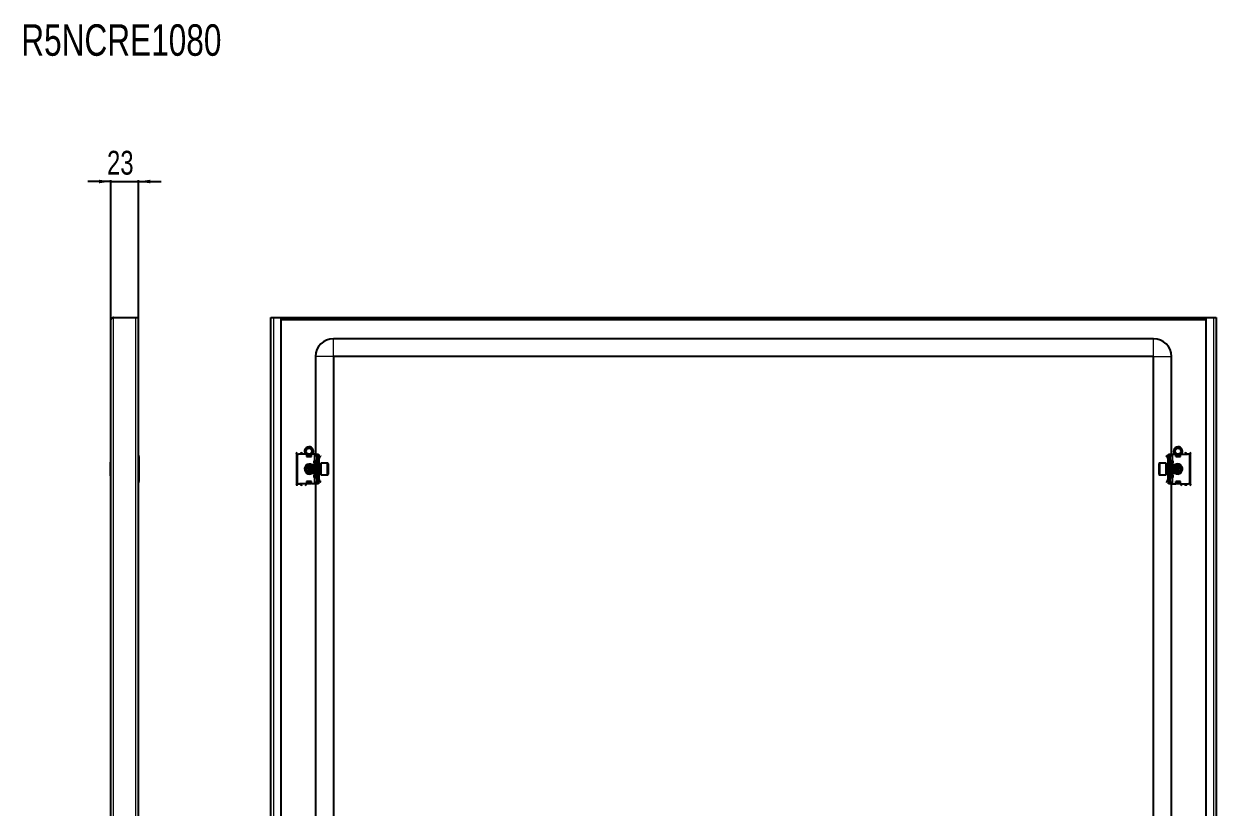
# Model space of a CAD drawing. Header units: millimetres. Extents: x -405 to 1696, y -337 to 996.
# Drawn here: x 695 to 1696, y 337 to 996 of the extents above; entities that cross this region are included whole.
import ezdxf

# ---------------------------------------------------------------- set-up
doc = ezdxf.new("R2010")
doc.units = ezdxf.units.MM
doc.layers.add('FORMAT', color=7, linetype='Continuous')
doc.styles.add('SLDTEXTSTYLE0', font='TXT', dxfattribs={"width": 0.75})
doc.dimstyles.new('SLDDIMSTYLE0', dxfattribs={"dimtxt": 20, "dimasz": 10, "dimexe": 0, "dimexo": 0.0625, "dimgap": 5, "dimtad": 2, "dimdec": 1, "dimrnd": 1e-09, "dimzin": 12, "dimdsep": 46, "dimtxsty": 'SLDTEXTSTYLE0', "dimsah": 1, "dimcen": 0.09, "dimadec": 0, "dimazin": 3, "dimtfac": 1, "dimtmove": 0, "dimatfit": 0, "dimfxl": 0, "dimfrac": 2, "dimtolj": 1, "dimtzin": 12, "dimarcsym": 0})

# ---------------------------------------------------------------- blocks, each defined once
blk = doc.blocks.new('_D')
at = {"layer": 'FORMAT'}
for p, q in [((767.7, 863.4), (748.4, 863.4)), ((767.7, 747.1), (767.7, 864.4)), ((767.7, 863.4), (790.7, 863.4)), ((790.7, 749.2), (790.7, 864.4)), ((790.7, 863.4), (809.9, 863.4))]:
    blk.add_line(p, q, dxfattribs=at)
for points in [[(767.7, 863.4), (757.7, 864.9), (757.7, 861.9)], [(790.7, 863.4), (800.7, 861.9), (800.7, 864.9)]]:
    blk.add_solid(points, dxfattribs=at)
at = {"layer": 'FORMAT', "insert": (764.4, 889.2), "char_height": 20, "attachment_point": 1, "style": 'SLDTEXTSTYLE0'}
blk.add_mtext('23', dxfattribs=at)

msp = doc.modelspace()

# ---------------------------------------------------------------- linework, layer by layer
at = {"color": 7, "linetype": 'Continuous', "lineweight": 25}
for p, q in [((767.65, -203.67), (767.65, 747.13)), ((769.75, 749.23), (788.55, 749.23)), ((788.55, 749.23), (790.65, 749.23)), ((790.65, 749.23), (790.65, -205.77)), ((902.03, -205.77), (902.03, 749.23)), ((902.03, 749.23), (904.13, 749.23)), ((904.13, 749.23), (910.53, 749.23)), ((910.53, 749.23), (910.53, -205.77)), ((910.53, 749.23), (1687.53, 749.23)), ((910.53, 747.73), (1687.53, 747.73)), ((1687.53, -205.77), (1687.53, 749.23)), ((1687.53, 749.23), (1693.93, 749.23)), ((1693.93, 749.23), (1696.03, 749.23)), ((1696.03, 749.23), (1696.03, -205.77)), ((1643.53, 731.23), (954.53, 731.23)), ((939.53, 716.23), (939.53, 634.23)), ((954.53, 716.23), (954.53, -172.77)), ((1643.53, 716.23), (954.53, 716.23)), ((1643.53, -172.77), (1643.53, 716.23)), ((1658.53, 634.23), (1658.53, 716.23)), ((791.15, 632.23), (791.15, 611.23)), ((923.53, 634.48), (923.53, 608.98)), ((924.03, 632.23), (924.03, 611.23)), ((932.03, 634.23), (926.03, 634.23)), ((932.03, 634.23), (932.03, 632.23)), ((932.23, 633.44), (932.03, 633.56)), ((932.03, 632.23), (936.03, 632.23)), ((932.23, 632.23), (932.23, 633.44)), ((932.28, 633.85), (932.61, 634.09)), ((932.78, 633.85), (932.28, 633.5)), ((932.28, 633.5), (932.28, 633.85)), ((932.28, 632.58), (932.28, 633.5)), ((932.28, 632.23), (932.28, 632.58)), ((932.78, 634), (932.78, 633.85)), ((932.78, 633.85), (933.19, 633.85)), ((934.87, 633.85), (935.28, 633.85)), ((935.28, 633.85), (935.28, 634)), ((935.78, 633.5), (935.28, 633.85)), ((935.45, 634.09), (935.78, 633.85)), ((935.78, 633.85), (935.78, 633.5)), ((936.03, 633.56), (935.78, 633.41)), ((935.78, 633.5), (935.78, 632.58)), ((935.78, 632.58), (935.78, 632.23)), ((936.03, 632.23), (936.03, 634.23)), ((938.53, 634.23), (936.03, 634.23)), ((940.03, 634.23), (938.53, 634.23)), ((940.03, 634.23), (942.03, 634.23)), ((940.03, 632.23), (940.03, 634.23)), ((940.03, 632.23), (940.03, 611.23)), ((941.03, 611.23), (941.03, 632.23)), ((942.03, 634.23), (942.03, 633.96)), ((942.03, 633.96), (942.03, 609.5)), ((942.03, 633.14), (942.24, 632.94)), ((942.53, 632.23), (942.53, 631.77)), ((942.62, 631.89), (943.59, 632.87)), ((942.97, 631.54), (942.62, 631.89)), ((942.97, 631.54), (943.94, 632.51)), ((943.59, 632.87), (943.94, 632.51)), ((1654.47, 632.87), (1654.12, 632.51)), ((1655.09, 631.54), (1654.12, 632.51)), ((1655.44, 631.89), (1654.47, 632.87)), ((1655.09, 631.54), (1655.44, 631.89)), ((1655.53, 632.23), (1655.53, 631.84)), ((1655.82, 632.94), (1656.03, 633.14)), ((1656.03, 634.23), (1658.03, 634.23)), ((1656.03, 633.96), (1656.03, 634.23)), ((1656.03, 609.5), (1656.03, 633.96)), ((1657.03, 632.23), (1657.03, 611.23)), ((1658.03, 634.23), (1658.03, 632.23)), ((1658.03, 634.23), (1659.53, 634.23)), ((1658.03, 611.23), (1658.03, 632.23)), ((1659.53, 634.23), (1662.03, 634.23)), ((1662.03, 634.23), (1662.03, 632.23)), ((1662.28, 633.41), (1662.03, 633.56)), ((1662.03, 632.23), (1666.03, 632.23)), ((1662.28, 633.85), (1662.61, 634.09)), ((1662.78, 633.85), (1662.28, 633.5)), ((1662.28, 633.5), (1662.28, 633.85)), ((1662.28, 632.58), (1662.28, 633.5)), ((1662.28, 632.23), (1662.28, 632.58)), ((1662.78, 634), (1662.78, 633.85)), ((1662.78, 633.85), (1663.19, 633.85)), ((1664.87, 633.85), (1665.28, 633.85)), ((1665.28, 633.85), (1665.28, 634)), ((1665.78, 633.5), (1665.28, 633.85)), ((1665.45, 634.09), (1665.78, 633.85)), ((1665.78, 633.85), (1665.78, 633.5)), ((1665.78, 633.5), (1665.78, 632.58)), ((1665.78, 632.58), (1665.78, 632.23)), ((1666.03, 633.56), (1665.83, 633.44)), ((1665.83, 633.44), (1665.83, 632.23)), ((1666.03, 632.23), (1666.03, 634.23)), ((1666.03, 634.23), (1672.03, 634.23)), ((1674.03, 611.23), (1674.03, 632.23)), ((1674.53, 608.98), (1674.53, 634.48)), ((767.65, 627.51), (767.35, 627.51)), ((767.35, 615.94), (767.35, 627.51)), ((934.58, 624.73), (934.03, 624.17)), ((934.03, 624.17), (934.03, 619.28)), ((934.64, 624.73), (934.58, 624.73)), ((934.58, 624.73), (934.58, 618.73)), ((935.03, 624.17), (934.64, 624.73)), ((934.64, 624.73), (934.64, 620.58)), ((935.42, 624.73), (935.03, 624.17)), ((935.03, 624.17), (935.03, 620.8)), ((935.64, 624.73), (935.42, 624.73)), ((935.42, 624.73), (935.42, 620.58)), ((936.03, 624.17), (935.64, 624.73)), ((935.64, 624.73), (935.64, 620.58)), ((935.86, 624.42), (936.11, 624.28)), ((936.42, 624.73), (936.03, 624.17)), ((936.03, 624.17), (936.03, 620.8)), ((936.64, 624.73), (936.42, 624.73)), ((936.42, 624.73), (936.42, 620.58)), ((937.03, 624.17), (936.64, 624.73)), ((936.64, 624.73), (936.64, 620.58)), ((937.42, 624.73), (937.03, 624.17)), ((937.03, 624.17), (937.03, 620.8)), ((937.64, 624.73), (937.42, 624.73)), ((937.42, 624.73), (937.42, 620.58)), ((938.03, 624.17), (937.64, 624.73)), ((937.64, 624.73), (937.64, 620.58)), ((938.03, 628.73), (938.03, 626.73)), ((938.53, 628.73), (938.03, 628.73)), ((938.03, 626.98), (939.03, 626.98)), ((938.03, 626.73), (939.71, 625.76)), ((939.53, 625.73), (938.03, 625.73)), ((938.03, 625.73), (938.03, 617.73)), ((940.03, 628.73), (938.53, 628.73)), ((939.03, 626.98), (939.53, 626.98)), ((939.53, 626.98), (939.53, 625.86)), ((942.53, 630.48), (942.03, 630.48)), ((942.53, 626.98), (942.03, 626.98)), ((942.42, 624.73), (942.03, 624.17)), ((942.64, 624.73), (942.42, 624.73)), ((942.42, 624.73), (942.42, 620.58)), ((942.53, 626.98), (942.53, 630.48)), ((942.53, 624.73), (942.53, 626.98)), ((943.03, 624.17), (942.64, 624.73)), ((942.64, 624.73), (942.64, 620.58)), ((943.42, 624.73), (943.03, 624.17)), ((943.03, 624.17), (943.03, 620.8)), ((943.78, 624.73), (943.42, 624.73)), ((943.42, 624.73), (943.42, 620.58)), ((949.43, 626.73), (944.03, 626.73)), ((944.03, 626.73), (944.03, 616.73)), ((950.03, 626.13), (950.03, 617.33)), ((1648.03, 617.33), (1648.03, 626.13)), ((1654.03, 626.73), (1648.63, 626.73)), ((1654.03, 616.73), (1654.03, 626.73)), ((1654.64, 624.73), (1654.28, 624.73)), ((1655.03, 624.17), (1654.64, 624.73)), ((1654.64, 622.87), (1654.64, 624.73)), ((1654.64, 618.73), (1654.64, 622.87)), ((1655.42, 624.73), (1655.03, 624.17)), ((1655.03, 622.66), (1655.03, 624.17)), ((1655.03, 619.28), (1655.03, 622.66)), ((1655.64, 624.73), (1655.42, 624.73)), ((1655.42, 622.87), (1655.42, 624.73)), ((1655.42, 618.73), (1655.42, 622.87)), ((1655.53, 630.48), (1656.03, 630.48)), ((1655.53, 630.48), (1655.53, 626.98)), ((1656.03, 626.98), (1655.53, 626.98)), ((1655.53, 626.98), (1655.53, 624.73)), ((1656.03, 624.17), (1655.64, 624.73)), ((1655.64, 622.87), (1655.64, 624.73)), ((1655.64, 618.73), (1655.64, 622.87)), ((1659.53, 628.73), (1658.03, 628.73)), ((1658.35, 625.76), (1660.03, 626.73)), ((1658.53, 625.86), (1658.53, 626.98)), ((1658.53, 626.98), (1659.03, 626.98)), ((1660.03, 625.73), (1658.53, 625.73)), ((1659.03, 626.98), (1660.03, 626.98)), ((1660.03, 628.73), (1659.53, 628.73)), ((1660.03, 626.73), (1660.03, 628.73)), ((1660.03, 617.73), (1660.03, 625.73)), ((1660.42, 624.73), (1660.03, 624.17)), ((1660.64, 624.73), (1660.42, 624.73)), ((1660.42, 622.87), (1660.42, 624.73)), ((1660.42, 618.73), (1660.42, 622.87)), ((1661.03, 624.17), (1660.64, 624.73)), ((1660.64, 622.87), (1660.64, 624.73)), ((1660.64, 618.73), (1660.64, 622.87)), ((1661.42, 624.73), (1661.03, 624.17)), ((1661.03, 622.66), (1661.03, 624.17)), ((1661.03, 619.28), (1661.03, 622.66)), ((1661.64, 624.73), (1661.42, 624.73)), ((1661.42, 622.87), (1661.42, 624.73)), ((1661.42, 618.73), (1661.42, 622.87)), ((1662.03, 624.17), (1661.64, 624.73)), ((1661.64, 622.87), (1661.64, 624.73)), ((1661.64, 618.73), (1661.64, 622.87)), ((1661.95, 624.28), (1662.2, 624.42)), ((1662.42, 624.73), (1662.03, 624.17)), ((1662.03, 622.66), (1662.03, 624.17)), ((1662.03, 619.28), (1662.03, 622.66)), ((1662.64, 624.73), (1662.42, 624.73)), ((1662.42, 622.87), (1662.42, 624.73)), ((1662.42, 618.73), (1662.42, 622.87)), ((1663.03, 624.17), (1662.64, 624.73)), ((1662.64, 622.87), (1662.64, 624.73)), ((1662.64, 618.73), (1662.64, 622.87)), ((1663.24, 624.47), (1662.87, 624.41)), ((1663.42, 624.73), (1663.03, 624.17)), ((1663.03, 622.66), (1663.03, 624.17)), ((1663.03, 619.28), (1663.03, 622.66)), ((1663.48, 624.73), (1663.42, 624.73)), ((1663.42, 622.87), (1663.42, 624.73)), ((1663.42, 618.73), (1663.42, 622.87)), ((1664.03, 624.17), (1663.48, 624.73)), ((1663.48, 618.73), (1663.48, 624.73)), ((1664.55, 624.29), (1663.72, 624.48)), ((1664.03, 619.28), (1664.03, 624.17)), ((767.35, 615.94), (767.65, 615.94)), ((932.03, 611.23), (932.03, 609.23)), ((936.03, 611.23), (932.03, 611.23)), ((932.23, 609.35), (932.23, 611.23)), ((932.28, 610.88), (932.28, 611.23)), ((933.51, 619.17), (934.34, 618.98)), ((934.03, 619.28), (934.58, 618.73)), ((934.58, 618.73), (934.64, 618.73)), ((934.64, 620.58), (934.64, 618.73)), ((934.64, 618.73), (935.03, 619.28)), ((934.82, 618.99), (935.19, 619.05)), ((935.03, 620.8), (935.03, 619.28)), ((935.03, 619.28), (935.42, 618.73)), ((935.42, 620.58), (935.42, 618.73)), ((935.42, 618.73), (935.64, 618.73)), ((935.64, 620.58), (935.64, 618.73)), ((935.64, 618.73), (936.03, 619.28)), ((935.78, 611.23), (935.78, 610.88)), ((936.11, 619.18), (935.86, 619.04)), ((936.03, 620.8), (936.03, 619.28)), ((936.03, 619.28), (936.42, 618.73)), ((936.03, 609.23), (936.03, 611.23)), ((936.42, 620.58), (936.42, 618.73)), ((936.42, 618.73), (936.64, 618.73)), ((936.64, 620.58), (936.64, 618.73)), ((936.64, 618.73), (937.03, 619.28)), ((937.03, 620.8), (937.03, 619.28)), ((937.03, 619.28), (937.42, 618.73)), ((937.42, 620.58), (937.42, 618.73)), ((937.42, 618.73), (937.64, 618.73)), ((937.64, 620.58), (937.64, 618.73)), ((937.64, 618.73), (938.03, 619.28)), ((938.03, 617.73), (939.53, 617.73)), ((939.71, 617.7), (938.03, 616.73)), ((938.03, 616.73), (938.03, 614.73)), ((939.03, 616.48), (938.03, 616.48)), ((938.03, 614.73), (938.53, 614.73)), ((938.53, 614.73), (940.03, 614.73)), ((939.53, 616.48), (939.03, 616.48)), ((939.53, 617.6), (939.53, 616.48)), ((940.03, 609.23), (940.03, 611.23)), ((942.03, 619.28), (942.42, 618.73)), ((942.03, 616.48), (942.53, 616.48)), ((942.53, 612.98), (942.03, 612.98)), ((942.42, 620.58), (942.42, 618.73)), ((942.42, 618.73), (942.64, 618.73)), ((942.53, 616.48), (942.53, 618.73)), ((942.53, 612.98), (942.53, 616.48)), ((942.53, 611.23), (942.53, 611.62)), ((942.97, 611.92), (942.62, 611.57)), ((942.62, 611.57), (943.59, 610.59)), ((942.64, 620.58), (942.64, 618.73)), ((942.64, 618.73), (943.03, 619.28)), ((942.97, 611.92), (943.94, 610.94)), ((943.03, 620.8), (943.03, 619.28)), ((943.03, 619.28), (943.42, 618.73)), ((943.42, 620.58), (943.42, 618.73)), ((943.42, 618.73), (943.78, 618.73)), ((943.59, 610.59), (943.94, 610.94)), ((944.03, 616.73), (949.43, 616.73)), ((1648.63, 616.73), (1654.03, 616.73)), ((1655.09, 611.92), (1654.12, 610.94)), ((1654.47, 610.59), (1654.12, 610.94)), ((1654.28, 618.73), (1654.64, 618.73)), ((1655.44, 611.57), (1654.47, 610.59)), ((1654.64, 618.73), (1655.03, 619.28)), ((1655.03, 619.28), (1655.42, 618.73)), ((1655.09, 611.92), (1655.44, 611.57)), ((1655.42, 618.73), (1655.64, 618.73)), ((1655.53, 618.73), (1655.53, 616.48)), ((1655.53, 616.48), (1656.03, 616.48)), ((1655.53, 616.48), (1655.53, 612.98)), ((1655.53, 612.98), (1656.03, 612.98)), ((1655.53, 611.23), (1655.53, 611.69)), ((1655.64, 618.73), (1656.03, 619.28)), ((1658.03, 614.73), (1659.53, 614.73)), ((1658.03, 611.23), (1658.03, 609.23)), ((1660.03, 616.73), (1658.35, 617.7)), ((1658.53, 617.73), (1660.03, 617.73)), ((1658.53, 616.48), (1658.53, 617.6)), ((1659.03, 616.48), (1658.53, 616.48)), ((1660.03, 616.48), (1659.03, 616.48)), ((1659.53, 614.73), (1660.03, 614.73)), ((1660.03, 619.28), (1660.42, 618.73)), ((1660.03, 614.73), (1660.03, 616.73)), ((1660.42, 618.73), (1660.64, 618.73)), ((1660.64, 618.73), (1661.03, 619.28)), ((1661.03, 619.28), (1661.42, 618.73)), ((1661.42, 618.73), (1661.64, 618.73)), ((1661.64, 618.73), (1662.03, 619.28)), ((1662.2, 619.04), (1661.95, 619.18)), ((1662.03, 619.28), (1662.42, 618.73)), ((1662.03, 611.23), (1662.03, 609.23)), ((1666.03, 611.23), (1662.03, 611.23)), ((1662.28, 610.88), (1662.28, 611.23)), ((1662.42, 618.73), (1662.64, 618.73)), ((1662.64, 618.73), (1663.03, 619.28)), ((1663.03, 619.28), (1663.42, 618.73)), ((1663.42, 618.73), (1663.48, 618.73)), ((1663.48, 618.73), (1664.03, 619.28)), ((1665.78, 611.23), (1665.78, 610.88)), ((1665.83, 611.23), (1665.83, 609.35)), ((1666.03, 609.23), (1666.03, 611.23)), ((932.03, 609.23), (926.03, 609.23)), ((931.53, 609.23), (931.53, 608.98)), ((932.03, 609.35), (932.23, 609.35)), ((932.28, 609.96), (932.28, 610.88)), ((932.28, 609.96), (932.78, 609.61)), ((932.28, 609.61), (932.28, 609.96)), ((932.78, 609.25), (932.28, 609.61)), ((935.28, 609.61), (932.78, 609.61)), ((932.78, 609.61), (932.78, 609.25)), ((935.28, 609.25), (932.78, 609.25)), ((935.28, 609.61), (935.78, 609.96)), ((935.28, 609.25), (935.28, 609.61)), ((935.78, 609.61), (935.28, 609.25)), ((935.78, 610.88), (935.78, 609.96)), ((935.78, 609.96), (935.78, 609.61)), ((938.53, 609.23), (936.03, 609.23)), ((940.03, 609.23), (938.53, 609.23)), ((939.53, 609.23), (939.53, -65.77)), ((942.03, 609.23), (940.03, 609.23)), ((942.24, 610.52), (942.03, 610.32)), ((942.03, 609.5), (942.03, 609.23)), ((1656.03, 610.32), (1655.82, 610.52)), ((1656.03, 609.23), (1656.03, 609.5)), ((1658.03, 609.23), (1656.03, 609.23)), ((1658.03, 609.23), (1659.53, 609.23)), ((1658.53, -65.77), (1658.53, 609.23)), ((1659.53, 609.23), (1662.03, 609.23)), ((1662.28, 609.96), (1662.28, 610.88)), ((1662.28, 609.61), (1662.28, 609.96)), ((1662.28, 609.96), (1662.78, 609.61)), ((1662.78, 609.25), (1662.28, 609.61)), ((1662.78, 609.61), (1662.78, 609.25)), ((1665.28, 609.61), (1662.78, 609.61)), ((1665.28, 609.25), (1662.78, 609.25)), ((1665.28, 609.61), (1665.78, 609.96)), ((1665.28, 609.25), (1665.28, 609.61)), ((1665.78, 609.61), (1665.28, 609.25)), ((1665.78, 610.88), (1665.78, 609.96)), ((1665.78, 609.96), (1665.78, 609.61)), ((1665.83, 609.35), (1666.03, 609.35)), ((1666.03, 609.23), (1672.03, 609.23)), ((1666.53, 608.98), (1666.53, 609.23))]:
    msp.add_line(p, q, dxfattribs=at)
at = {"color": 8, "linetype": 'Continuous', "lineweight": 18}
for p, q in [((769.75, -205.77), (769.75, 749.23)), ((788.55, -205.77), (788.55, 749.23)), ((904.13, 749.23), (904.13, -205.77)), ((910.53, 747.13), (1687.53, 747.13)), ((1693.93, 749.23), (1693.93, -205.77)), ((954.53, 716.23), (954.53, 731.23)), ((1643.53, 716.23), (1643.53, 731.23)), ((954.53, 716.23), (939.53, 716.23)), ((1643.53, 716.23), (1658.53, 716.23)), ((923.53, 634.48), (927.53, 634.48)), ((927.53, 634.48), (931.03, 634.48)), ((935.78, 632.58), (932.28, 632.58)), ((938.53, 634.23), (938.53, 628.73)), ((941.03, 632.23), (940.03, 632.23)), ((942.03, 632.73), (942.24, 632.94)), ((942.03, 632.23), (942.53, 632.23)), ((1656.03, 632.23), (1655.53, 632.23)), ((1656.03, 632.73), (1655.82, 632.94)), ((1658.03, 632.23), (1657.03, 632.23)), ((1659.53, 628.73), (1659.53, 634.23)), ((1665.78, 632.58), (1662.28, 632.58)), ((1667.03, 634.48), (1670.53, 634.48)), ((1674.53, 634.48), (1670.53, 634.48)), ((939.03, 628.73), (939.03, 626.98)), ((939.53, 617.73), (939.53, 625.73)), ((943.78, 624.5), (943.78, 624.73)), ((943.78, 618.73), (943.78, 624.5)), ((949.43, 616.73), (949.43, 626.73)), ((1648.63, 626.73), (1648.63, 616.73)), ((1654.28, 624.73), (1654.28, 618.96)), ((1658.53, 625.73), (1658.53, 617.73)), ((1659.03, 626.98), (1659.03, 628.73)), ((938.53, 614.73), (938.53, 609.23)), ((939.03, 616.48), (939.03, 614.73)), ((940.03, 611.23), (941.03, 611.23)), ((942.03, 611.23), (942.53, 611.23)), ((1654.28, 618.96), (1654.28, 618.73)), ((1656.03, 611.23), (1655.53, 611.23)), ((1657.03, 611.23), (1658.03, 611.23)), ((1659.03, 614.73), (1659.03, 616.48)), ((1659.53, 609.23), (1659.53, 614.73)), ((923.53, 608.98), (927.53, 608.98)), ((931.53, 608.98), (927.53, 608.98)), ((932.28, 610.88), (935.78, 610.88)), ((942.03, 610.73), (942.24, 610.52)), ((1656.03, 610.73), (1655.82, 610.52)), ((1662.28, 610.88), (1665.78, 610.88)), ((1670.53, 608.98), (1666.53, 608.98)), ((1674.53, 608.98), (1670.53, 608.98))]:
    msp.add_line(p, q, dxfattribs=at)
at = {"color": 7, "linetype": 'Continuous', "lineweight": 25, "flags": 128}
for points in [[(935.19, 624.41), (935.06, 624.44), (934.82, 624.47)], [(1662.87, 619.05), (1663, 619.02), (1663.24, 618.99)]]:
    msp.add_lwpolyline(points, dxfattribs=at)
at = {"color": 7, "linetype": 'Continuous', "lineweight": 25}
for centre, radius in [((934.03, 636.73), 3), ((934.03, 636.73), 2.5), ((1664.03, 636.73), 3), ((1664.03, 636.73), 2.5)]:
    msp.add_circle(centre, radius, dxfattribs=at)
for centre, radius, start, end in [((954.53, 716.23), 15, 90, 180), ((1643.53, 716.23), 15, 0, 90), ((789.15, 632.23), 2, 0, 41.40962), ((926.03, 632.23), 2, 90, 180), ((934.03, 636.73), 3.75, 0, 221.81031), ((934.03, 636.73), 3.75, 318.18969, 0), ((943.03, 632.23), 2, 120, 180), ((941.53, 632.23), 1, 0, 45), ((1656.53, 632.23), 1, 135, 180), ((1655.03, 632.23), 2, 0, 60), ((1664.03, 636.73), 3.75, 0, 221.81031), ((1664.03, 636.73), 3.75, 318.18969, 0), ((1672.03, 632.23), 2, 0, 90), ((934.53, 621.73), 4, 45.71765, 270), ((934.53, 621.73), 3, 74.33161, 285.66839), ((934.53, 621.73), 2.76, 94.01261, 248.2426), ((934.53, 621.73), 2.45, 101.79772, 258.20228), ((939.53, 626.23), 0.5, 270, 0), ((943.78, 624.98), 0.25, 270, 0), ((949.43, 626.13), 0.6, 0, 90), ((1648.63, 626.13), 0.6, 90, 180), ((1654.28, 624.98), 0.25, 180, 270), ((1658.53, 626.23), 0.5, 180, 270), ((1663.53, 621.73), 4, 90, 134.28235), ((1663.53, 621.73), 4, 225.71765, 90), ((1663.53, 621.73), 3, 254.33161, 105.66839), ((1663.53, 621.73), 2.76, 274.01261, 68.2426), ((1663.53, 621.73), 2.45, 281.79772, 78.20228), ((789.15, 611.23), 2, 318.59038, 0), ((926.03, 611.23), 2, 180, 270), ((934.53, 621.73), 4, 270, 314.28235), ((939.53, 617.23), 0.5, 0, 90), ((943.03, 611.23), 2, 180, 240), ((941.53, 611.23), 1, 315, 0), ((943.78, 618.48), 0.25, 0, 90), ((949.43, 617.33), 0.6, 270, 0), ((1648.63, 617.33), 0.6, 180, 270), ((1654.28, 618.48), 0.25, 90, 180), ((1656.53, 611.23), 1, 180, 225), ((1655.03, 611.23), 2, 300, 0), ((1658.53, 617.23), 0.5, 90, 180), ((1672.03, 611.23), 2, 270, 0)]:
    msp.add_arc(centre, radius, start, end, dxfattribs=at)
at = {"color": 8, "linetype": 'Continuous', "lineweight": 18}
for centre, start, end in [((934.53, 621.73), 38.94244, 270), ((1663.53, 621.73), 218.94244, 90), ((1663.53, 621.73), 90, 141.05756), ((934.53, 621.73), 270, 321.05756)]:
    msp.add_arc(centre, 4.5, start, end, dxfattribs=at)
at = {"color": 7, "linetype": 'Continuous', "lineweight": 25}
for points, knots in [([(769.75, 749.23), (769.48, 749.05), (769.21, 748.88), (768.69, 748.53), (768.47, 748.36), (768.07, 748), (767.92, 747.83), (767.71, 747.48), (767.65, 747.31), (767.65, 747.13)], [0, 0, 0, 0, 0.25, 0.25, 0.5, 0.5, 0.75, 0.75, 1, 1, 1, 1]), ([(923.53, 634.48), (923.63, 634.72), (923.82, 635.21), (924.01, 635.61), (924.1, 635.8)], [0, 0, 0, 0, 0.5020654, 1, 1, 1, 1]), ([(926.96, 635.79), (927.04, 635.63), (927.21, 635.29), (927.4, 634.8), (927.51, 634.52), (927.53, 634.48)], [0, 0, 0, 0, 0.4154826, 0.9171518, 1, 1, 1, 1]), ([(927.53, 634.48), (927.63, 634.72), (927.82, 635.21), (928.01, 635.61), (928.1, 635.8)], [0, 0, 0, 0, 0.5020654, 1, 1, 1, 1]), ([(942.62, 631.89), (942.46, 631.7), (942.16, 631.33), (942.04, 630.8), (942.03, 630.52), (942.03, 630.48)], [0, 0, 0, 0, 0.4618628, 0.9237257, 1, 1, 1, 1]), ([(942.97, 631.54), (942.85, 631.39), (942.67, 631.16), (942.55, 630.78), (942.54, 630.58), (942.53, 630.48)], [0, 0, 0, 0, 0.4850424, 0.7384039, 1, 1, 1, 1]), ([(1655.53, 630.48), (1655.51, 630.67), (1655.48, 630.96), (1655.29, 631.31), (1655.16, 631.46), (1655.09, 631.54)], [0, 0, 0, 0, 0.4850424, 0.7384039, 1, 1, 1, 1]), ([(1656.03, 630.48), (1656, 630.72), (1655.95, 631.2), (1655.67, 631.66), (1655.47, 631.86), (1655.44, 631.89)], [0, 0, 0, 0, 0.4618628, 0.9237257, 1, 1, 1, 1]), ([(1669.96, 635.79), (1670.04, 635.63), (1670.21, 635.29), (1670.4, 634.8), (1670.51, 634.52), (1670.53, 634.48)], [0, 0, 0, 0, 0.4154826, 0.9171518, 1, 1, 1, 1]), ([(1670.53, 634.48), (1670.63, 634.72), (1670.82, 635.21), (1671.01, 635.61), (1671.1, 635.8)], [0, 0, 0, 0, 0.5020654, 1, 1, 1, 1]), ([(1673.96, 635.79), (1674.04, 635.63), (1674.21, 635.29), (1674.4, 634.8), (1674.51, 634.52), (1674.53, 634.48)], [0, 0, 0, 0, 0.4154826, 0.91715183, 1, 1, 1, 1]), ([(942.03, 612.98), (942.06, 612.74), (942.11, 612.25), (942.39, 611.8), (942.59, 611.59), (942.62, 611.57)], [0, 0, 0, 0, 0.4618628, 0.9237257, 1, 1, 1, 1]), ([(942.53, 612.98), (942.55, 612.79), (942.58, 612.5), (942.77, 612.15), (942.9, 612), (942.97, 611.92)], [0, 0, 0, 0, 0.48504241, 0.73840391, 1, 1, 1, 1]), ([(1655.09, 611.92), (1655.21, 612.07), (1655.39, 612.3), (1655.51, 612.68), (1655.52, 612.88), (1655.53, 612.98)], [0, 0, 0, 0, 0.48504241, 0.73840391, 1, 1, 1, 1]), ([(1655.44, 611.57), (1655.6, 611.75), (1655.9, 612.13), (1656.02, 612.66), (1656.03, 612.94), (1656.03, 612.98)], [0, 0, 0, 0, 0.4618628, 0.9237257, 1, 1, 1, 1]), ([(924.1, 607.67), (924.02, 607.82), (923.85, 608.17), (923.66, 608.66), (923.55, 608.94), (923.53, 608.98)], [0, 0, 0, 0, 0.4154826, 0.9171518, 1, 1, 1, 1]), ([(927.53, 608.98), (927.43, 608.73), (927.24, 608.25), (927.05, 607.85), (926.96, 607.66)], [0, 0, 0, 0, 0.5020654, 1, 1, 1, 1]), ([(928.1, 607.67), (928.02, 607.82), (927.85, 608.17), (927.66, 608.66), (927.55, 608.94), (927.53, 608.98)], [0, 0, 0, 0, 0.4154826, 0.9171518, 1, 1, 1, 1]), ([(931.53, 608.98), (931.48, 608.86), (931.39, 608.62), (931.24, 608.27), (931.1, 607.94), (931.01, 607.75), (930.96, 607.66)], [0, 0, 0, 0, 0.24745446, 0.50207987, 0.74953432, 1, 1, 1, 1]), ([(1667.1, 607.67), (1667.02, 607.82), (1666.85, 608.17), (1666.66, 608.66), (1666.55, 608.94), (1666.53, 608.98)], [0, 0, 0, 0, 0.4154826, 0.9171518, 1, 1, 1, 1]), ([(1670.53, 608.98), (1670.43, 608.73), (1670.24, 608.25), (1670.05, 607.85), (1669.96, 607.66)], [0, 0, 0, 0, 0.5020654, 1, 1, 1, 1]), ([(1671.1, 607.67), (1671.02, 607.82), (1670.85, 608.17), (1670.66, 608.66), (1670.55, 608.94), (1670.53, 608.98)], [0, 0, 0, 0, 0.4154826, 0.9171518, 1, 1, 1, 1]), ([(1674.53, 608.98), (1674.43, 608.73), (1674.24, 608.25), (1674.05, 607.85), (1673.96, 607.66)], [0, 0, 0, 0, 0.5020654, 1, 1, 1, 1])]:
    msp.add_open_spline(points, degree=3, knots=knots, dxfattribs=at)

# ---------------------------------------------------------------- texts
at = {"layer": 'FORMAT', "insert": (692.36, 995.55), "char_height": 26.458, "attachment_point": 1, "style": 'SLDTEXTSTYLE0'}
msp.add_mtext('R5NCRE1080', dxfattribs=at)

# ---------------------------------------------------------------- dimensions: what is measured, and where the dimension line sits
at = {"layer": 'FORMAT'}
dim = msp.add_linear_dim(base=(790.65, 863.4), p1=(767.65, 747.13), p2=(790.65, 749.23), dimstyle='SLDDIMSTYLE0', dxfattribs=at)
dim.commit()
dim.dimension.update_dxf_attribs({"geometry": '_D', "text_midpoint": (779.15, 863.4), "dimtype": 160})

doc.saveas('drawing.dxf')
